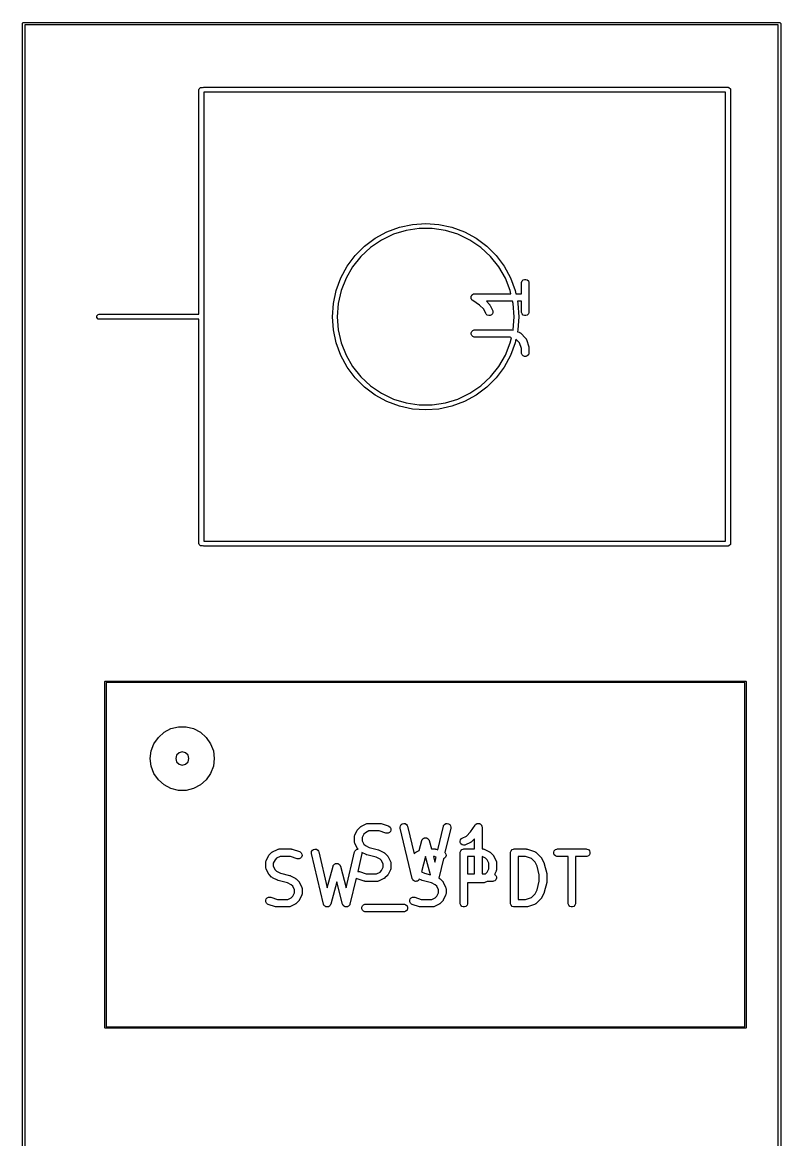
# Model space of a CAD drawing. Extents: x 4 to 4.64, y -6.47 to -2.61.
# Drawn here: x 3.999 to 4.592, y -3.483 to -2.61 of the extents above; entities that cross this region are included whole.
import ezdxf

# ---------------------------------------------------------------- set-up
doc = ezdxf.new("R2010")
doc.units = 0
doc.header["$MEASUREMENT"] = 0
doc.layers.add('BLACK', color=7, linetype='CONTINUOUS')

msp = doc.modelspace()

# ---------------------------------------------------------------- linework, layer by layer
at = {"layer": 'BLACK', "linetype": 'CONTINUOUS'}
for p, q in [((3.99902, -2.61118), (3.99909, -2.6108)), ((3.99902, -6.46945), (3.99902, -2.61118)), ((3.99909, -2.6108), (3.99962, -2.61027)), ((3.99962, -2.61027), (4, -2.6102)), ((4, -2.6102), (4.59055, -2.6102)), ((4.00098, -2.61217), (4.00098, -6.46846)), ((4.58957, -2.61217), (4.00098, -2.61217)), ((4.58957, -6.46846), (4.58957, -2.61217)), ((4.59055, -2.6102), (4.59093, -2.61027)), ((4.59093, -2.61027), (4.59146, -2.6108)), ((4.59146, -2.6108), (4.59154, -2.61118)), ((4.59154, -2.61118), (4.59154, -6.46945)), ((4.13701, -2.66283), (4.13716, -2.66208)), ((4.13701, -2.83803), (4.13701, -2.66283)), ((4.13716, -2.66208), (4.13822, -2.66102)), ((4.13822, -2.66102), (4.13973, -2.66102)), ((4.13973, -2.66102), (4.13996, -2.66125)), ((4.13996, -2.66125), (4.14019, -2.66102)), ((4.14019, -2.66102), (4.14094, -2.66087)), ((4.14094, -2.66087), (4.55039, -2.66087)), ((4.14094, -2.6648), (4.14094, -3.0152)), ((4.54843, -2.6648), (4.14094, -2.6648)), ((4.54843, -3.0152), (4.54843, -2.6648)), ((4.55039, -2.66087), (4.55115, -2.66102)), ((4.55115, -2.66102), (4.55221, -2.66208)), ((4.55221, -2.66208), (4.55236, -2.66283)), ((4.55236, -2.66283), (4.55236, -3.01717)), ((4.2748, -2.77873), (4.28392, -2.77375)), ((4.28392, -2.77375), (4.29365, -2.77012)), ((4.2988, -2.77264), (4.28893, -2.77569)), ((4.29365, -2.77012), (4.30381, -2.76791)), ((4.30901, -2.7711), (4.2988, -2.77264)), ((4.30381, -2.76791), (4.31417, -2.76717)), ((4.31934, -2.7711), (4.30901, -2.7711)), ((4.31417, -2.76717), (4.32454, -2.76791)), ((4.32955, -2.77264), (4.31934, -2.7711)), ((4.32454, -2.76791), (4.33469, -2.77012)), ((4.33941, -2.77569), (4.32955, -2.77264)), ((4.33469, -2.77012), (4.34443, -2.77375)), ((4.34443, -2.77375), (4.35355, -2.77873)), ((4.26648, -2.78496), (4.2748, -2.77873)), ((4.27963, -2.78017), (4.2711, -2.78598)), ((4.28893, -2.77569), (4.27963, -2.78017)), ((4.34872, -2.78017), (4.33941, -2.77569)), ((4.35725, -2.78598), (4.34872, -2.78017)), ((4.35355, -2.77873), (4.36187, -2.78496)), ((4.25913, -2.7923), (4.26648, -2.78496)), ((4.2711, -2.78598), (4.26353, -2.79301)), ((4.36482, -2.79301), (4.35725, -2.78598)), ((4.36187, -2.78496), (4.36922, -2.7923)), ((4.2529, -2.80062), (4.25913, -2.7923)), ((4.26353, -2.79301), (4.25709, -2.80108)), ((4.37126, -2.80108), (4.36482, -2.79301)), ((4.36922, -2.7923), (4.37545, -2.80062)), ((4.24792, -2.80974), (4.2529, -2.80062)), ((4.25709, -2.80108), (4.25192, -2.81002)), ((4.37642, -2.81002), (4.37126, -2.80108)), ((4.37545, -2.80062), (4.38043, -2.80974)), ((4.24429, -2.81948), (4.24792, -2.80974)), ((4.25192, -2.81002), (4.24815, -2.81964)), ((4.38019, -2.81964), (4.37642, -2.81002)), ((4.38043, -2.80974), (4.38406, -2.81948)), ((4.38897, -2.81375), (4.38903, -2.81318)), ((4.38897, -2.82205), (4.38897, -2.81375)), ((4.38903, -2.81318), (4.38947, -2.81211)), ((4.38947, -2.81211), (4.39028, -2.8113)), ((4.39028, -2.8113), (4.39135, -2.81086)), ((4.39135, -2.81086), (4.3925, -2.81086)), ((4.3925, -2.81086), (4.39356, -2.8113)), ((4.39356, -2.8113), (4.39438, -2.81211)), ((4.39438, -2.81211), (4.39482, -2.81318)), ((4.39482, -2.81318), (4.39487, -2.81375)), ((4.39487, -2.81375), (4.39487, -2.83625)), ((4.24208, -2.82963), (4.24429, -2.81948)), ((4.24815, -2.81964), (4.24585, -2.8297)), ((4.3496, -2.825), (4.34966, -2.82472)), ((4.34966, -2.82529), (4.3496, -2.825)), ((4.34966, -2.82443), (4.34977, -2.82416)), ((4.34966, -2.82472), (4.34966, -2.82443)), ((4.34966, -2.82558), (4.34966, -2.82529)), ((4.34977, -2.82585), (4.34966, -2.82558)), ((4.34977, -2.82416), (4.34982, -2.82387)), ((4.34983, -2.82613), (4.34977, -2.82585)), ((4.34982, -2.82387), (4.34998, -2.82363)), ((4.34999, -2.82638), (4.34983, -2.82613)), ((4.34998, -2.82363), (4.3501, -2.82336)), ((4.3501, -2.82336), (4.3503, -2.82316)), ((4.3503, -2.82316), (4.35046, -2.82292)), ((4.35046, -2.82292), (4.3507, -2.82275)), ((4.3507, -2.82275), (4.35091, -2.82255)), ((4.35091, -2.82255), (4.35118, -2.82244)), ((4.35118, -2.82244), (4.35142, -2.82228)), ((4.35142, -2.82228), (4.35171, -2.82222)), ((4.35171, -2.82222), (4.35198, -2.82211)), ((4.35198, -2.82211), (4.35255, -2.82205)), ((4.35255, -2.82205), (4.35255, -2.82205)), ((4.35255, -2.82205), (4.35255, -2.82205)), ((4.35255, -2.82205), (4.35255, -2.82205)), ((4.35255, -2.82205), (4.38075, -2.82205)), ((4.38075, -2.82205), (4.38019, -2.81964)), ((4.38406, -2.81948), (4.38462, -2.82205)), ((4.38462, -2.82205), (4.38897, -2.82205)), ((4.24134, -2.84), (4.24208, -2.82963)), ((4.24585, -2.8297), (4.24508, -2.84)), ((4.3501, -2.82664), (4.34999, -2.82638)), ((4.3503, -2.82685), (4.3501, -2.82664)), ((4.35047, -2.82709), (4.3503, -2.82685)), ((4.35091, -2.82745), (4.35047, -2.82709)), ((4.35091, -2.82746), (4.35091, -2.82745)), ((4.3563, -2.83105), (4.35091, -2.82746)), ((4.35091, -2.82746), (4.35091, -2.82746)), ((4.35091, -2.82746), (4.35091, -2.82746)), ((4.3595, -2.83425), (4.3563, -2.83105)), ((4.36116, -2.83757), (4.3595, -2.83425)), ((4.38209, -2.82795), (4.36156, -2.82795)), ((4.36156, -2.82795), (4.36401, -2.83041)), ((4.36401, -2.83041), (4.3642, -2.83064)), ((4.3642, -2.83064), (4.36426, -2.83069)), ((4.36426, -2.83069), (4.36431, -2.83078)), ((4.36431, -2.83078), (4.36438, -2.83086)), ((4.36438, -2.83086), (4.36441, -2.83093)), ((4.36441, -2.83093), (4.36457, -2.83118)), ((4.36457, -2.83118), (4.36644, -2.83493)), ((4.36644, -2.83493), (4.36665, -2.83547)), ((4.38249, -2.8297), (4.38209, -2.82795)), ((4.38326, -2.84), (4.38249, -2.8297)), ((4.38897, -2.82795), (4.3859, -2.82795)), ((4.3859, -2.82795), (4.38627, -2.82963)), ((4.38627, -2.82963), (4.38701, -2.84)), ((4.38897, -2.83625), (4.38897, -2.82795)), ((4.05724, -2.83925), (4.0583, -2.83818)), ((4.05724, -2.84075), (4.05724, -2.83925)), ((4.0583, -2.84182), (4.05724, -2.84075)), ((4.0583, -2.83818), (4.05906, -2.83803)), ((4.05906, -2.84197), (4.0583, -2.84182)), ((4.05906, -2.83803), (4.13701, -2.83803)), ((4.13701, -2.84197), (4.05906, -2.84197)), ((4.13701, -3.01717), (4.13701, -2.84197)), ((4.24208, -2.85037), (4.24134, -2.84)), ((4.24508, -2.84), (4.24585, -2.8503)), ((4.36147, -2.83806), (4.36116, -2.83757)), ((4.36234, -2.83882), (4.36147, -2.83806)), ((4.36343, -2.83918), (4.36234, -2.83882)), ((4.36458, -2.8391), (4.36343, -2.83918)), ((4.36561, -2.83858), (4.36458, -2.8391)), ((4.36637, -2.83771), (4.36561, -2.83858)), ((4.36673, -2.83662), (4.36637, -2.83771)), ((4.36665, -2.83547), (4.36673, -2.83662)), ((4.38249, -2.8503), (4.38326, -2.84)), ((4.38701, -2.84), (4.38627, -2.85037)), ((4.38903, -2.83683), (4.38897, -2.83625)), ((4.38947, -2.83789), (4.38903, -2.83683)), ((4.39028, -2.83871), (4.38947, -2.83789)), ((4.39135, -2.83915), (4.39028, -2.83871)), ((4.3925, -2.83915), (4.39135, -2.83915)), ((4.39356, -2.83871), (4.3925, -2.83915)), ((4.39438, -2.83789), (4.39356, -2.83871)), ((4.39482, -2.83683), (4.39438, -2.83789)), ((4.39487, -2.83625), (4.39482, -2.83683)), ((4.24429, -2.86052), (4.24208, -2.85037)), ((4.24585, -2.8503), (4.24815, -2.86036)), ((4.34966, -2.85255), (4.3501, -2.85148)), ((4.3501, -2.85148), (4.35091, -2.85067)), ((4.35091, -2.85067), (4.35198, -2.85023)), ((4.35198, -2.85023), (4.35255, -2.85017)), ((4.35255, -2.85017), (4.38067, -2.85017)), ((4.38067, -2.85017), (4.38096, -2.8502)), ((4.38096, -2.8502), (4.38104, -2.85019)), ((4.38104, -2.85019), (4.38114, -2.85022)), ((4.38114, -2.85022), (4.38125, -2.85023)), ((4.38125, -2.85023), (4.38132, -2.85026)), ((4.38132, -2.85026), (4.38161, -2.85032)), ((4.38161, -2.85032), (4.38242, -2.85059)), ((4.38242, -2.85059), (4.38249, -2.8503)), ((4.38627, -2.85037), (4.38596, -2.85177)), ((4.38596, -2.85177), (4.38723, -2.8522)), ((4.38723, -2.8522), (4.38776, -2.85243)), ((4.38776, -2.85243), (4.38784, -2.8525)), ((4.24792, -2.87026), (4.24429, -2.86052)), ((4.24815, -2.86036), (4.25192, -2.86998)), ((4.34966, -2.8537), (4.34966, -2.85255)), ((4.3501, -2.85476), (4.34966, -2.8537)), ((4.35091, -2.85558), (4.3501, -2.85476)), ((4.35198, -2.85602), (4.35091, -2.85558)), ((4.35255, -2.85608), (4.35198, -2.85602)), ((4.38019, -2.85608), (4.35255, -2.85608)), ((4.37642, -2.86998), (4.38019, -2.86036)), ((4.3811, -2.85638), (4.38019, -2.85608)), ((4.38019, -2.86036), (4.3811, -2.85638)), ((4.38406, -2.86052), (4.38043, -2.87026)), ((4.3847, -2.85758), (4.38406, -2.86052)), ((4.38747, -2.86034), (4.3847, -2.85758)), ((4.3847, -2.85758), (4.3847, -2.85758)), ((4.38897, -2.86485), (4.38747, -2.86034)), ((4.38784, -2.8525), (4.38794, -2.85254)), ((4.38794, -2.85254), (4.38839, -2.85291)), ((4.38839, -2.85291), (4.39214, -2.85666)), ((4.39214, -2.85666), (4.3925, -2.85711)), ((4.3925, -2.85711), (4.39254, -2.85721)), ((4.39254, -2.85721), (4.39261, -2.85729)), ((4.39261, -2.85729), (4.39285, -2.85781)), ((4.39285, -2.85781), (4.39472, -2.86344)), ((4.38897, -2.86812), (4.38897, -2.86485)), ((4.38903, -2.8687), (4.38897, -2.86812)), ((4.38947, -2.86976), (4.38903, -2.8687)), ((4.39028, -2.87058), (4.38947, -2.86976)), ((4.39438, -2.86976), (4.39356, -2.87058)), ((4.39482, -2.8687), (4.39438, -2.86976)), ((4.39472, -2.86344), (4.39479, -2.86372)), ((4.39479, -2.86372), (4.39482, -2.8638)), ((4.39482, -2.8638), (4.39483, -2.8639)), ((4.39487, -2.86812), (4.39482, -2.8687)), ((4.39483, -2.8639), (4.39485, -2.864)), ((4.39485, -2.864), (4.39485, -2.86408)), ((4.39485, -2.86408), (4.39487, -2.86437)), ((4.39487, -2.86437), (4.39487, -2.86812)), ((4.2529, -2.87938), (4.24792, -2.87026)), ((4.25192, -2.86998), (4.25709, -2.87892)), ((4.37126, -2.87892), (4.37642, -2.86998)), ((4.38043, -2.87026), (4.37545, -2.87938)), ((4.39135, -2.87102), (4.39028, -2.87058)), ((4.3925, -2.87102), (4.39135, -2.87102)), ((4.39356, -2.87058), (4.3925, -2.87102)), ((4.25913, -2.8877), (4.2529, -2.87938)), ((4.25709, -2.87892), (4.26353, -2.88699)), ((4.26353, -2.88699), (4.2711, -2.89402)), ((4.35725, -2.89402), (4.36482, -2.88699)), ((4.36482, -2.88699), (4.37126, -2.87892)), ((4.37545, -2.87938), (4.36922, -2.8877)), ((4.26648, -2.89504), (4.25913, -2.8877)), ((4.2748, -2.90127), (4.26648, -2.89504)), ((4.2711, -2.89402), (4.27963, -2.89983)), ((4.34872, -2.89983), (4.35725, -2.89402)), ((4.36187, -2.89504), (4.35355, -2.90127)), ((4.36922, -2.8877), (4.36187, -2.89504)), ((4.28392, -2.90625), (4.2748, -2.90127)), ((4.27963, -2.89983), (4.28893, -2.90431)), ((4.28893, -2.90431), (4.2988, -2.90736)), ((4.32955, -2.90736), (4.33941, -2.90431)), ((4.33941, -2.90431), (4.34872, -2.89983)), ((4.35355, -2.90127), (4.34443, -2.90625)), ((4.29365, -2.90988), (4.28392, -2.90625)), ((4.30381, -2.91209), (4.29365, -2.90988)), ((4.2988, -2.90736), (4.30901, -2.9089)), ((4.31417, -2.91283), (4.30381, -2.91209)), ((4.30901, -2.9089), (4.31934, -2.9089)), ((4.32454, -2.91209), (4.31417, -2.91283)), ((4.31934, -2.9089), (4.32955, -2.90736)), ((4.33469, -2.90988), (4.32454, -2.91209)), ((4.34443, -2.90625), (4.33469, -2.90988)), ((4.13716, -3.01792), (4.13701, -3.01717)), ((4.13822, -3.01898), (4.13716, -3.01792)), ((4.14094, -3.0152), (4.54843, -3.0152)), ((4.55221, -3.01792), (4.55115, -3.01898)), ((4.55236, -3.01717), (4.55221, -3.01792)), ((4.13973, -3.01898), (4.13822, -3.01898)), ((4.13996, -3.01875), (4.13973, -3.01898)), ((4.14019, -3.01898), (4.13996, -3.01875)), ((4.14094, -3.01913), (4.14019, -3.01898)), ((4.55039, -3.01913), (4.14094, -3.01913)), ((4.55115, -3.01898), (4.55039, -3.01913)), ((4.06352, -3.125), (4.06355, -3.12481)), ((4.06352, -3.395), (4.06352, -3.125)), ((4.06355, -3.12481), (4.06382, -3.12454)), ((4.06382, -3.12454), (4.06402, -3.1245)), ((4.06402, -3.1245), (4.56402, -3.1245)), ((4.06452, -3.1255), (4.06452, -3.3945)), ((4.56352, -3.1255), (4.06452, -3.1255)), ((4.56352, -3.3945), (4.56352, -3.1255)), ((4.56402, -3.1245), (4.56421, -3.12454)), ((4.56421, -3.12454), (4.56448, -3.12481)), ((4.56448, -3.12481), (4.56452, -3.125)), ((4.56452, -3.125), (4.56452, -3.395)), ((4.1053, -3.16842), (4.10981, -3.16443)), ((4.10981, -3.16443), (4.11515, -3.16162)), ((4.11515, -3.16162), (4.121, -3.16018)), ((4.121, -3.16018), (4.12703, -3.16018)), ((4.12703, -3.16018), (4.13288, -3.16162)), ((4.13288, -3.16162), (4.13822, -3.16443)), ((4.13822, -3.16443), (4.14273, -3.16842)), ((4.09974, -3.17902), (4.10188, -3.17338)), ((4.10188, -3.17338), (4.1053, -3.16842)), ((4.14273, -3.16842), (4.14615, -3.17338)), ((4.14615, -3.17338), (4.14829, -3.17902)), ((4.09902, -3.185), (4.09974, -3.17902)), ((4.11953, -3.18241), (4.11884, -3.185)), ((4.12143, -3.18052), (4.11953, -3.18241)), ((4.12402, -3.17982), (4.12143, -3.18052)), ((4.1266, -3.18052), (4.12402, -3.17982)), ((4.1285, -3.18241), (4.1266, -3.18052)), ((4.12919, -3.185), (4.1285, -3.18241)), ((4.14829, -3.17902), (4.14902, -3.185)), ((4.09974, -3.19098), (4.09902, -3.185)), ((4.10188, -3.19662), (4.09974, -3.19098)), ((4.11884, -3.185), (4.11953, -3.18759)), ((4.11953, -3.18759), (4.12143, -3.18948)), ((4.12143, -3.18948), (4.12402, -3.19018)), ((4.12402, -3.19018), (4.1266, -3.18948)), ((4.1266, -3.18948), (4.1285, -3.18759)), ((4.1285, -3.18759), (4.12919, -3.185)), ((4.14829, -3.19098), (4.14615, -3.19662)), ((4.14902, -3.185), (4.14829, -3.19098)), ((4.1053, -3.20158), (4.10188, -3.19662)), ((4.14615, -3.19662), (4.14273, -3.20158)), ((4.10981, -3.20557), (4.1053, -3.20158)), ((4.11515, -3.20838), (4.10981, -3.20557)), ((4.121, -3.20982), (4.11515, -3.20838)), ((4.12703, -3.20982), (4.121, -3.20982)), ((4.13288, -3.20838), (4.12703, -3.20982)), ((4.13822, -3.20557), (4.13288, -3.20838)), ((4.14273, -3.20158), (4.13822, -3.20557)), ((4.26395, -3.23777), (4.2677, -3.2359)), ((4.2677, -3.2359), (4.26824, -3.23569)), ((4.26824, -3.23569), (4.26835, -3.23568)), ((4.26835, -3.23568), (4.26845, -3.23564)), ((4.26845, -3.23564), (4.26902, -3.23558)), ((4.26902, -3.23558), (4.2784, -3.23558)), ((4.2784, -3.23558), (4.27869, -3.23561)), ((4.27869, -3.23561), (4.27876, -3.23561)), ((4.27876, -3.23561), (4.27887, -3.23563)), ((4.27887, -3.23563), (4.27897, -3.23564)), ((4.27897, -3.23564), (4.27904, -3.23567)), ((4.27904, -3.23567), (4.27933, -3.23573)), ((4.27933, -3.23573), (4.28495, -3.23761)), ((4.29498, -3.23653), (4.29591, -3.23585)), ((4.29591, -3.23585), (4.29703, -3.23559)), ((4.29703, -3.23559), (4.29817, -3.23577)), ((4.29817, -3.23577), (4.29915, -3.23637)), ((4.32888, -3.23637), (4.32986, -3.23577)), ((4.32986, -3.23577), (4.331, -3.23559)), ((4.331, -3.23559), (4.33212, -3.23585)), ((4.33212, -3.23585), (4.33305, -3.23653)), ((4.35341, -3.23629), (4.35362, -3.23608)), ((4.35362, -3.23608), (4.35389, -3.23597)), ((4.35389, -3.23597), (4.35413, -3.23581)), ((4.35413, -3.23581), (4.35441, -3.23575)), ((4.35441, -3.23575), (4.35468, -3.23564)), ((4.35468, -3.23564), (4.35497, -3.23564)), ((4.35497, -3.23564), (4.35526, -3.23558)), ((4.35526, -3.23558), (4.35554, -3.23564)), ((4.35554, -3.23564), (4.35584, -3.23564)), ((4.35584, -3.23564), (4.3561, -3.23575)), ((4.3561, -3.23575), (4.35639, -3.23581)), ((4.35639, -3.23581), (4.35663, -3.23597)), ((4.35663, -3.23597), (4.3569, -3.23608)), ((4.3569, -3.23608), (4.35711, -3.23629)), ((4.25867, -3.24526), (4.25888, -3.24471)), ((4.25888, -3.24471), (4.26076, -3.24097)), ((4.26076, -3.24097), (4.26091, -3.24072)), ((4.26091, -3.24072), (4.26094, -3.24065)), ((4.26094, -3.24065), (4.26101, -3.24056)), ((4.26101, -3.24056), (4.26106, -3.24048)), ((4.26106, -3.24048), (4.26112, -3.24042)), ((4.26112, -3.24042), (4.26131, -3.2402)), ((4.26131, -3.2402), (4.26318, -3.23832)), ((4.26318, -3.23832), (4.26341, -3.23814)), ((4.26341, -3.23814), (4.26346, -3.23808)), ((4.26346, -3.23808), (4.26355, -3.23802)), ((4.26355, -3.23802), (4.26363, -3.23796)), ((4.26363, -3.23796), (4.2637, -3.23793)), ((4.2637, -3.23793), (4.26395, -3.23777)), ((4.26582, -3.24403), (4.26448, -3.24673)), ((4.26702, -3.24284), (4.26582, -3.24403)), ((4.26972, -3.24149), (4.26702, -3.24284)), ((4.27792, -3.24149), (4.26972, -3.24149)), ((4.28309, -3.24321), (4.27792, -3.24149)), ((4.28365, -3.24334), (4.28309, -3.24321)), ((4.2848, -3.24326), (4.28365, -3.24334)), ((4.28583, -3.24274), (4.2848, -3.24326)), ((4.28495, -3.23761), (4.28548, -3.23785)), ((4.28548, -3.23785), (4.28635, -3.2386)), ((4.28658, -3.24187), (4.28583, -3.24274)), ((4.28635, -3.2386), (4.28687, -3.23963)), ((4.28695, -3.24078), (4.28658, -3.24187)), ((4.28687, -3.23963), (4.28695, -3.24078)), ((4.29419, -3.23865), (4.29437, -3.23751)), ((4.29427, -3.23922), (4.29419, -3.23865)), ((4.30364, -3.27859), (4.29427, -3.23922)), ((4.29437, -3.23751), (4.29498, -3.23653)), ((4.29915, -3.23637), (4.29983, -3.23731)), ((4.29983, -3.23731), (4.30002, -3.23785)), ((4.30002, -3.23785), (4.30516, -3.25947)), ((4.32366, -3.25614), (4.32802, -3.23785)), ((4.32802, -3.23785), (4.3282, -3.23731)), ((4.3282, -3.23731), (4.32888, -3.23637)), ((4.33376, -3.23922), (4.3292, -3.25837)), ((4.33305, -3.23653), (4.33366, -3.23751)), ((4.33366, -3.23751), (4.33384, -3.23865)), ((4.33384, -3.23865), (4.33376, -3.23922)), ((4.34601, -3.24548), (4.34922, -3.24228)), ((4.34922, -3.24228), (4.3528, -3.2369)), ((4.3528, -3.2369), (4.35281, -3.2369)), ((4.35281, -3.23689), (4.35317, -3.23645)), ((4.35281, -3.2369), (4.35281, -3.23689)), ((4.35281, -3.2369), (4.35281, -3.2369)), ((4.35317, -3.23645), (4.35341, -3.23629)), ((4.35711, -3.23629), (4.35735, -3.23645)), ((4.35735, -3.23645), (4.35751, -3.23669)), ((4.35751, -3.23669), (4.35772, -3.2369)), ((4.35772, -3.2369), (4.35783, -3.23716)), ((4.35783, -3.23716), (4.35799, -3.2374)), ((4.35799, -3.2374), (4.35804, -3.23769)), ((4.35804, -3.23769), (4.35816, -3.23796)), ((4.35816, -3.23796), (4.35821, -3.23853)), ((4.35821, -3.23853), (4.35821, -3.23853)), ((4.35821, -3.23853), (4.35821, -3.23853)), ((4.35821, -3.23853), (4.35821, -3.23854)), ((4.35821, -3.23854), (4.35821, -3.25558)), ((4.25857, -3.24604), (4.25863, -3.24546)), ((4.25857, -3.24978), (4.25857, -3.24604)), ((4.25863, -3.25036), (4.25857, -3.24978)), ((4.25863, -3.24546), (4.25867, -3.24536)), ((4.25867, -3.25046), (4.25863, -3.25036)), ((4.25867, -3.24536), (4.25867, -3.24526)), ((4.25867, -3.25056), (4.25867, -3.25046)), ((4.25888, -3.25111), (4.25867, -3.25056)), ((4.26076, -3.25485), (4.25888, -3.25111)), ((4.26448, -3.24673), (4.26448, -3.24909)), ((4.26448, -3.24909), (4.26582, -3.25179)), ((4.26582, -3.25179), (4.26702, -3.25298)), ((4.26702, -3.25298), (4.27005, -3.2545)), ((4.3091, -3.25675), (4.31116, -3.24902)), ((4.31116, -3.24902), (4.31121, -3.24889)), ((4.31121, -3.24889), (4.31122, -3.24883)), ((4.31122, -3.24883), (4.31126, -3.24876)), ((4.31126, -3.24876), (4.31137, -3.24848)), ((4.31137, -3.24848), (4.3116, -3.24817)), ((4.3116, -3.24817), (4.3118, -3.24784)), ((4.3118, -3.24784), (4.31195, -3.24772)), ((4.31195, -3.24772), (4.31207, -3.24757)), ((4.31207, -3.24757), (4.3124, -3.24737)), ((4.3124, -3.24737), (4.31271, -3.24713)), ((4.31271, -3.24713), (4.3129, -3.24709)), ((4.3129, -3.24709), (4.31306, -3.24699)), ((4.31306, -3.24699), (4.31345, -3.24694)), ((4.31345, -3.24694), (4.31383, -3.24684)), ((4.31383, -3.24684), (4.31402, -3.24686)), ((4.31402, -3.24686), (4.31421, -3.24684)), ((4.31421, -3.24684), (4.31458, -3.24694)), ((4.31458, -3.24694), (4.31497, -3.24699)), ((4.31497, -3.24699), (4.31513, -3.24709)), ((4.31513, -3.24709), (4.31532, -3.24713)), ((4.31532, -3.24713), (4.31563, -3.24737)), ((4.31563, -3.24737), (4.31597, -3.24757)), ((4.31597, -3.24757), (4.31608, -3.24772)), ((4.31608, -3.24772), (4.31623, -3.24784)), ((4.31623, -3.24784), (4.31643, -3.24817)), ((4.31643, -3.24817), (4.31667, -3.24848)), ((4.31667, -3.24848), (4.31677, -3.24876)), ((4.31677, -3.24876), (4.31681, -3.24883)), ((4.31681, -3.24883), (4.31682, -3.24889)), ((4.31682, -3.24889), (4.31687, -3.24902)), ((4.31687, -3.24902), (4.31862, -3.25558)), ((4.34108, -3.24942), (4.34145, -3.24832)), ((4.34116, -3.25056), (4.34108, -3.24942)), ((4.34168, -3.2516), (4.34116, -3.25056)), ((4.34145, -3.24832), (4.3422, -3.24745)), ((4.34255, -3.25235), (4.34168, -3.2516)), ((4.3422, -3.24745), (4.34269, -3.24714)), ((4.34364, -3.25271), (4.34255, -3.25235)), ((4.34269, -3.24714), (4.34601, -3.24548)), ((4.34479, -3.25263), (4.34364, -3.25271)), ((4.34533, -3.25243), (4.34479, -3.25263)), ((4.34908, -3.25055), (4.34533, -3.25243)), ((4.34933, -3.25039), (4.34908, -3.25055)), ((4.3494, -3.25037), (4.34933, -3.25039)), ((4.34948, -3.2503), (4.3494, -3.25037)), ((4.34957, -3.25024), (4.34948, -3.2503)), ((4.34962, -3.25018), (4.34957, -3.25024)), ((4.34985, -3.25), (4.34962, -3.25018)), ((4.35231, -3.24754), (4.34985, -3.25)), ((4.35231, -3.25558), (4.35231, -3.24754)), ((4.18951, -3.26471), (4.19139, -3.26097)), ((4.19139, -3.26097), (4.19155, -3.26072)), ((4.19155, -3.26072), (4.19158, -3.26065)), ((4.19158, -3.26065), (4.19164, -3.26056)), ((4.19164, -3.26056), (4.1917, -3.26048)), ((4.1917, -3.26048), (4.19176, -3.26042)), ((4.19176, -3.26042), (4.19194, -3.2602)), ((4.19194, -3.2602), (4.19382, -3.25832)), ((4.19382, -3.25832), (4.19404, -3.25814)), ((4.19404, -3.25814), (4.1941, -3.25808)), ((4.1941, -3.25808), (4.19418, -3.25802)), ((4.19418, -3.25802), (4.19427, -3.25796)), ((4.19427, -3.25796), (4.19434, -3.25793)), ((4.19434, -3.25793), (4.19459, -3.25777)), ((4.19459, -3.25777), (4.19833, -3.2559)), ((4.20035, -3.26149), (4.19765, -3.26284)), ((4.19833, -3.2559), (4.19888, -3.25569)), ((4.19888, -3.25569), (4.19898, -3.25568)), ((4.19898, -3.25568), (4.19908, -3.25564)), ((4.19908, -3.25564), (4.19966, -3.25558)), ((4.19966, -3.25558), (4.20903, -3.25558)), ((4.20855, -3.26149), (4.20035, -3.26149)), ((4.21372, -3.26321), (4.20855, -3.26149)), ((4.20903, -3.25558), (4.20932, -3.25561)), ((4.20932, -3.25561), (4.2094, -3.25561)), ((4.2094, -3.25561), (4.2095, -3.25563)), ((4.2095, -3.25563), (4.2096, -3.25564)), ((4.2096, -3.25564), (4.20968, -3.25567)), ((4.20968, -3.25567), (4.20996, -3.25573)), ((4.20996, -3.25573), (4.21559, -3.25761)), ((4.21559, -3.25761), (4.21612, -3.25785)), ((4.21612, -3.25785), (4.21699, -3.2586)), ((4.21722, -3.26187), (4.21646, -3.26274)), ((4.21699, -3.2586), (4.2175, -3.25963)), ((4.21758, -3.26078), (4.21722, -3.26187)), ((4.2175, -3.25963), (4.21758, -3.26078)), ((4.22483, -3.25865), (4.22501, -3.25751)), ((4.2249, -3.25922), (4.22483, -3.25865)), ((4.23428, -3.29859), (4.2249, -3.25922)), ((4.22501, -3.25751), (4.22561, -3.25653)), ((4.22561, -3.25653), (4.22655, -3.25585)), ((4.22655, -3.25585), (4.22767, -3.25559)), ((4.22767, -3.25559), (4.2288, -3.25577)), ((4.2288, -3.25577), (4.22978, -3.25637)), ((4.22978, -3.25637), (4.23046, -3.25731)), ((4.23046, -3.25731), (4.23065, -3.25785)), ((4.23065, -3.25785), (4.23731, -3.28584)), ((4.25199, -3.28584), (4.25865, -3.25785)), ((4.25865, -3.25785), (4.25884, -3.25731)), ((4.25884, -3.25731), (4.25951, -3.25637)), ((4.25951, -3.25637), (4.2605, -3.25577)), ((4.2605, -3.25577), (4.26132, -3.25564)), ((4.26091, -3.2551), (4.26076, -3.25485)), ((4.26094, -3.25517), (4.26091, -3.2551)), ((4.26101, -3.25526), (4.26094, -3.25517)), ((4.26106, -3.25534), (4.26101, -3.25526)), ((4.26112, -3.2554), (4.26106, -3.25534)), ((4.26439, -3.25922), (4.26108, -3.27316)), ((4.26131, -3.25562), (4.26112, -3.2554)), ((4.26132, -3.25564), (4.26131, -3.25562)), ((4.26447, -3.25865), (4.26439, -3.25922)), ((4.2677, -3.25992), (4.26441, -3.25828)), ((4.26441, -3.25828), (4.26447, -3.25865)), ((4.26774, -3.25994), (4.2677, -3.25992)), ((4.26776, -3.25995), (4.26774, -3.25994)), ((4.268, -3.26004), (4.26776, -3.25995)), ((4.26824, -3.26013), (4.268, -3.26004)), ((4.26826, -3.26013), (4.26824, -3.26013)), ((4.26831, -3.26015), (4.26826, -3.26013)), ((4.27549, -3.26194), (4.26831, -3.26015)), ((4.27005, -3.2545), (4.27724, -3.25629)), ((4.27852, -3.26346), (4.27549, -3.26194)), ((4.27724, -3.25629), (4.27728, -3.25631)), ((4.27728, -3.25631), (4.2773, -3.25631)), ((4.2773, -3.25631), (4.27754, -3.2564)), ((4.27754, -3.2564), (4.27778, -3.25649)), ((4.27778, -3.25649), (4.2778, -3.2565)), ((4.2778, -3.2565), (4.27784, -3.25652)), ((4.27784, -3.25652), (4.28159, -3.25839)), ((4.28159, -3.25839), (4.28184, -3.25855)), ((4.28184, -3.25855), (4.28191, -3.25858)), ((4.28191, -3.25858), (4.28199, -3.25864)), ((4.28199, -3.25864), (4.28208, -3.2587)), ((4.28208, -3.2587), (4.28213, -3.25876)), ((4.28213, -3.25876), (4.28236, -3.25895)), ((4.28236, -3.25895), (4.28423, -3.26082)), ((4.28423, -3.26082), (4.28442, -3.26105)), ((4.28442, -3.26105), (4.28448, -3.2611)), ((4.28448, -3.2611), (4.28453, -3.26119)), ((4.28453, -3.26119), (4.2846, -3.26127)), ((4.2846, -3.26127), (4.28463, -3.26134)), ((4.28463, -3.26134), (4.28479, -3.26159)), ((4.28479, -3.26159), (4.28666, -3.26534)), ((4.30516, -3.25947), (4.3063, -3.25832)), ((4.3063, -3.25832), (4.30653, -3.25814)), ((4.30653, -3.25814), (4.30658, -3.25808)), ((4.30658, -3.25808), (4.30667, -3.25802)), ((4.30667, -3.25802), (4.30675, -3.25796)), ((4.30675, -3.25796), (4.30682, -3.25793)), ((4.30682, -3.25793), (4.30707, -3.25777)), ((4.30707, -3.25777), (4.3091, -3.25675)), ((4.31395, -3.26149), (4.3108, -3.27331)), ((4.31408, -3.26149), (4.31395, -3.26149)), ((4.31786, -3.27567), (4.31408, -3.26149)), ((4.31862, -3.25558), (4.32151, -3.25558)), ((4.32104, -3.26149), (4.32019, -3.26149)), ((4.32019, -3.26149), (4.32135, -3.26584)), ((4.32229, -3.26191), (4.32104, -3.26149)), ((4.32135, -3.26584), (4.32229, -3.26191)), ((4.32151, -3.25558), (4.32181, -3.25561)), ((4.32181, -3.25561), (4.32188, -3.25561)), ((4.32188, -3.25561), (4.32199, -3.25563)), ((4.32199, -3.25563), (4.32209, -3.25564)), ((4.32209, -3.25564), (4.32216, -3.25567)), ((4.32216, -3.25567), (4.32245, -3.25573)), ((4.32245, -3.25573), (4.32366, -3.25614)), ((4.3297, -3.26187), (4.32895, -3.26274)), ((4.3292, -3.25837), (4.32947, -3.2586)), ((4.32947, -3.2586), (4.32999, -3.25963)), ((4.33007, -3.26078), (4.3297, -3.26187)), ((4.32999, -3.25963), (4.33007, -3.26078)), ((4.34106, -3.25854), (4.34112, -3.25796)), ((4.34106, -3.29791), (4.34106, -3.25854)), ((4.34112, -3.25796), (4.34156, -3.2569)), ((4.34156, -3.2569), (4.34237, -3.25608)), ((4.34237, -3.25608), (4.34344, -3.25564)), ((4.34344, -3.25564), (4.34401, -3.25558)), ((4.34401, -3.25558), (4.35231, -3.25558)), ((4.35231, -3.26149), (4.34696, -3.26149)), ((4.34696, -3.26149), (4.34696, -3.27495)), ((4.35231, -3.27495), (4.35231, -3.26149)), ((4.35821, -3.25558), (4.35901, -3.25558)), ((4.35831, -3.26149), (4.35821, -3.26149)), ((4.35821, -3.26149), (4.35821, -3.27495)), ((4.36101, -3.26284), (4.35831, -3.26149)), ((4.35901, -3.25558), (4.35959, -3.25564)), ((4.35959, -3.25564), (4.35968, -3.25568)), ((4.35968, -3.25568), (4.35979, -3.25569)), ((4.35979, -3.25569), (4.36033, -3.2559)), ((4.36033, -3.2559), (4.36408, -3.25777)), ((4.36408, -3.25777), (4.36433, -3.25793)), ((4.36433, -3.25793), (4.3644, -3.25796)), ((4.3644, -3.25796), (4.36448, -3.25802)), ((4.36448, -3.25802), (4.36457, -3.25808)), ((4.36457, -3.25808), (4.36462, -3.25814)), ((4.36462, -3.25814), (4.36485, -3.25832)), ((4.36485, -3.25832), (4.36672, -3.2602)), ((4.36672, -3.2602), (4.36691, -3.26042)), ((4.36691, -3.26042), (4.36697, -3.26048)), ((4.36697, -3.26048), (4.36702, -3.26056)), ((4.36702, -3.26056), (4.36709, -3.26065)), ((4.36709, -3.26065), (4.36712, -3.26072)), ((4.36712, -3.26072), (4.36728, -3.26097)), ((4.36728, -3.26097), (4.36915, -3.26471)), ((4.38043, -3.25854), (4.38049, -3.25796)), ((4.38043, -3.29791), (4.38043, -3.25854)), ((4.38049, -3.25796), (4.38093, -3.2569)), ((4.38093, -3.2569), (4.38174, -3.25608)), ((4.38174, -3.25608), (4.38281, -3.25564)), ((4.38281, -3.25564), (4.38338, -3.25558)), ((4.38338, -3.25558), (4.39276, -3.25558)), ((4.39228, -3.26149), (4.38633, -3.26149)), ((4.38633, -3.26149), (4.38633, -3.29495)), ((4.39679, -3.26299), (4.39228, -3.26149)), ((4.39276, -3.25558), (4.39305, -3.25561)), ((4.39305, -3.25561), (4.39313, -3.25561)), ((4.39313, -3.25561), (4.39323, -3.25563)), ((4.39323, -3.25563), (4.39333, -3.25564)), ((4.39333, -3.25564), (4.3934, -3.25567)), ((4.3934, -3.25567), (4.39369, -3.25573)), ((4.39369, -3.25573), (4.39931, -3.25761)), ((4.39931, -3.25761), (4.39984, -3.25785)), ((4.39984, -3.25785), (4.39992, -3.25792)), ((4.39992, -3.25792), (4.40002, -3.25796)), ((4.40002, -3.25796), (4.40047, -3.25832)), ((4.40047, -3.25832), (4.40422, -3.26207)), ((4.40422, -3.26207), (4.4044, -3.2623)), ((4.4044, -3.2623), (4.40446, -3.26235)), ((4.40446, -3.26235), (4.40452, -3.26244)), ((4.40452, -3.26244), (4.40458, -3.26252)), ((4.41423, -3.25796), (4.41467, -3.2569)), ((4.41423, -3.25911), (4.41423, -3.25796)), ((4.41467, -3.26018), (4.41423, -3.25911)), ((4.41467, -3.2569), (4.41549, -3.25608)), ((4.41549, -3.26099), (4.41467, -3.26018)), ((4.41549, -3.25608), (4.41655, -3.25564)), ((4.41655, -3.26143), (4.41549, -3.26099)), ((4.41655, -3.25564), (4.41713, -3.25558)), ((4.41713, -3.26149), (4.41655, -3.26143)), ((4.41713, -3.25558), (4.43963, -3.25558)), ((4.42542, -3.26149), (4.41713, -3.26149)), ((4.42542, -3.29791), (4.42542, -3.26149)), ((4.43963, -3.26149), (4.43133, -3.26149)), ((4.43133, -3.26149), (4.43133, -3.29791)), ((4.43963, -3.25558), (4.4402, -3.25564)), ((4.4402, -3.26143), (4.43963, -3.26149)), ((4.4402, -3.25564), (4.44127, -3.25608)), ((4.44127, -3.26099), (4.4402, -3.26143)), ((4.44127, -3.25608), (4.44208, -3.2569)), ((4.44208, -3.26018), (4.44127, -3.26099)), ((4.44208, -3.2569), (4.44252, -3.25796)), ((4.44252, -3.25911), (4.44208, -3.26018)), ((4.44252, -3.25796), (4.44252, -3.25911)), ((4.1892, -3.26604), (4.18926, -3.26546)), ((4.1892, -3.26978), (4.1892, -3.26604)), ((4.18926, -3.27036), (4.1892, -3.26978)), ((4.18926, -3.26546), (4.1893, -3.26536)), ((4.1893, -3.27046), (4.18926, -3.27036)), ((4.1893, -3.26536), (4.18931, -3.26526)), ((4.18931, -3.27056), (4.1893, -3.27046)), ((4.18931, -3.26526), (4.18951, -3.26471)), ((4.18951, -3.27111), (4.18931, -3.27056)), ((4.19139, -3.27485), (4.18951, -3.27111)), ((4.19646, -3.26403), (4.19511, -3.26673)), ((4.19511, -3.26673), (4.19511, -3.26909)), ((4.19511, -3.26909), (4.19646, -3.27179)), ((4.19765, -3.26284), (4.19646, -3.26403)), ((4.21428, -3.26334), (4.21372, -3.26321)), ((4.21543, -3.26326), (4.21428, -3.26334)), ((4.21646, -3.26274), (4.21543, -3.26326)), ((4.23731, -3.28584), (4.2418, -3.26902)), ((4.2418, -3.26902), (4.24185, -3.26889)), ((4.24185, -3.26883), (4.24189, -3.26876)), ((4.24185, -3.26889), (4.24185, -3.26883)), ((4.24189, -3.26876), (4.242, -3.26848)), ((4.242, -3.26848), (4.24224, -3.26817)), ((4.24224, -3.26817), (4.24243, -3.26784)), ((4.24243, -3.26784), (4.24258, -3.26772)), ((4.24258, -3.26772), (4.2427, -3.26757)), ((4.2427, -3.26757), (4.24304, -3.26737)), ((4.24304, -3.26737), (4.24335, -3.26713)), ((4.24335, -3.26713), (4.24353, -3.26709)), ((4.24353, -3.26709), (4.2437, -3.26699)), ((4.2437, -3.26699), (4.24408, -3.26694)), ((4.24408, -3.26694), (4.24446, -3.26684)), ((4.24446, -3.26684), (4.24465, -3.26686)), ((4.24465, -3.26686), (4.24484, -3.26684)), ((4.24484, -3.26684), (4.24522, -3.26694)), ((4.24522, -3.26694), (4.2456, -3.26699)), ((4.2456, -3.26699), (4.24577, -3.26709)), ((4.24577, -3.26709), (4.24595, -3.26713)), ((4.24595, -3.26713), (4.24626, -3.26737)), ((4.24626, -3.26737), (4.2466, -3.26757)), ((4.2466, -3.26757), (4.24672, -3.26772)), ((4.24672, -3.26772), (4.24687, -3.26784)), ((4.24687, -3.26784), (4.24706, -3.26817)), ((4.24706, -3.26817), (4.2473, -3.26848)), ((4.2473, -3.26848), (4.24741, -3.26876)), ((4.24741, -3.26876), (4.24744, -3.26883)), ((4.24744, -3.26883), (4.24745, -3.26889)), ((4.24745, -3.26889), (4.2475, -3.26902)), ((4.2475, -3.26902), (4.25199, -3.28584)), ((4.27972, -3.26466), (4.27852, -3.26346)), ((4.28107, -3.26735), (4.27972, -3.26466)), ((4.27972, -3.27241), (4.28107, -3.26971)), ((4.28107, -3.26971), (4.28107, -3.26735)), ((4.28666, -3.26534), (4.28687, -3.26588)), ((4.28687, -3.26588), (4.28687, -3.26598)), ((4.28687, -3.26598), (4.28692, -3.26608)), ((4.28692, -3.27098), (4.28687, -3.27108)), ((4.28687, -3.27108), (4.28687, -3.27119)), ((4.28692, -3.26608), (4.28697, -3.26666)), ((4.28697, -3.27041), (4.28692, -3.27098)), ((4.28697, -3.26666), (4.28697, -3.27041)), ((4.32805, -3.26319), (4.32446, -3.27827)), ((4.32895, -3.26274), (4.32805, -3.26319)), ((4.36221, -3.26403), (4.36101, -3.26284)), ((4.36356, -3.26673), (4.36221, -3.26403)), ((4.36221, -3.27366), (4.36356, -3.27096)), ((4.36356, -3.27096), (4.36356, -3.26673)), ((4.36915, -3.26471), (4.36936, -3.26526)), ((4.36936, -3.26526), (4.36936, -3.26536)), ((4.36936, -3.26536), (4.36941, -3.26546)), ((4.36941, -3.26546), (4.36946, -3.26604)), ((4.36946, -3.26604), (4.36946, -3.27166)), ((4.3997, -3.26591), (4.39679, -3.26299)), ((4.40122, -3.26894), (4.3997, -3.26591)), ((4.40293, -3.27577), (4.40122, -3.26894)), ((4.40458, -3.26252), (4.40461, -3.26259)), ((4.40461, -3.26259), (4.40477, -3.26284)), ((4.40477, -3.26284), (4.40665, -3.26659)), ((4.40665, -3.26659), (4.40666, -3.26663)), ((4.40666, -3.26663), (4.40667, -3.26665)), ((4.40667, -3.26665), (4.40676, -3.26689)), ((4.40676, -3.26689), (4.40685, -3.26713)), ((4.40685, -3.26713), (4.40685, -3.26715)), ((4.40685, -3.26715), (4.40687, -3.26719)), ((4.40687, -3.26719), (4.40874, -3.27469)), ((4.19155, -3.2751), (4.19139, -3.27485)), ((4.19158, -3.27517), (4.19155, -3.2751)), ((4.19164, -3.27526), (4.19158, -3.27517)), ((4.1917, -3.27534), (4.19164, -3.27526)), ((4.19176, -3.2754), (4.1917, -3.27534)), ((4.19194, -3.27562), (4.19176, -3.2754)), ((4.19382, -3.2775), (4.19194, -3.27562)), ((4.19404, -3.27768), (4.19382, -3.2775)), ((4.1941, -3.27774), (4.19404, -3.27768)), ((4.19418, -3.2778), (4.1941, -3.27774)), ((4.19427, -3.27786), (4.19418, -3.2778)), ((4.19434, -3.27789), (4.19427, -3.27786)), ((4.19459, -3.27805), (4.19434, -3.27789)), ((4.19833, -3.27992), (4.19459, -3.27805)), ((4.19646, -3.27179), (4.19765, -3.27298)), ((4.19765, -3.27298), (4.20069, -3.2745)), ((4.20069, -3.2745), (4.20787, -3.27629)), ((4.20787, -3.27629), (4.20791, -3.27631)), ((4.20791, -3.27631), (4.20793, -3.27631)), ((4.20793, -3.27631), (4.20817, -3.2764)), ((4.20817, -3.2764), (4.20842, -3.27649)), ((4.20842, -3.27649), (4.20843, -3.2765)), ((4.20843, -3.2765), (4.20847, -3.27652)), ((4.20847, -3.27652), (4.21222, -3.27839)), ((4.21222, -3.27839), (4.21247, -3.27855)), ((4.21247, -3.27855), (4.21254, -3.27858)), ((4.21254, -3.27858), (4.21263, -3.27864)), ((4.21263, -3.27864), (4.21271, -3.2787)), ((4.21271, -3.2787), (4.21277, -3.27876)), ((4.21277, -3.27876), (4.21299, -3.27895)), ((4.21299, -3.27895), (4.21487, -3.28082)), ((4.25983, -3.2784), (4.25502, -3.29859)), ((4.26006, -3.2786), (4.25983, -3.2784)), ((4.26059, -3.27883), (4.26006, -3.2786)), ((4.26621, -3.28071), (4.26059, -3.27883)), ((4.26108, -3.27316), (4.26189, -3.2731)), ((4.26189, -3.2731), (4.26246, -3.27323)), ((4.26246, -3.27323), (4.26763, -3.27495)), ((4.26763, -3.27495), (4.27582, -3.27495)), ((4.27582, -3.27495), (4.27852, -3.2736)), ((4.28159, -3.27867), (4.27784, -3.28055)), ((4.27852, -3.2736), (4.27972, -3.27241)), ((4.28184, -3.27852), (4.28159, -3.27867)), ((4.28191, -3.27849), (4.28184, -3.27852)), ((4.28199, -3.27842), (4.28191, -3.27849)), ((4.28208, -3.27836), (4.28199, -3.27842)), ((4.28213, -3.27831), (4.28208, -3.27836)), ((4.28236, -3.27812), (4.28213, -3.27831)), ((4.28423, -3.27624), (4.28236, -3.27812)), ((4.28442, -3.27602), (4.28423, -3.27624)), ((4.28448, -3.27597), (4.28442, -3.27602)), ((4.28453, -3.27588), (4.28448, -3.27597)), ((4.2846, -3.2758), (4.28453, -3.27588)), ((4.28463, -3.27573), (4.2846, -3.2758)), ((4.28479, -3.27548), (4.28463, -3.27573)), ((4.28666, -3.27173), (4.28479, -3.27548)), ((4.28687, -3.27119), (4.28666, -3.27173)), ((4.30371, -3.27879), (4.30364, -3.27859)), ((4.30372, -3.27886), (4.30371, -3.27879)), ((4.30376, -3.27892), (4.30372, -3.27886)), ((4.30383, -3.27914), (4.30376, -3.27892)), ((4.30408, -3.27948), (4.30383, -3.27914)), ((4.3043, -3.27986), (4.30408, -3.27948)), ((4.30442, -3.27995), (4.3043, -3.27986)), ((4.30891, -3.27955), (4.30868, -3.27991)), ((4.30917, -3.27921), (4.30891, -3.27955)), ((4.3092, -3.27912), (4.30917, -3.27921)), ((4.31082, -3.27992), (4.3092, -3.27912)), ((4.3108, -3.27331), (4.31317, -3.2745)), ((4.31317, -3.2745), (4.31786, -3.27567)), ((4.32446, -3.27827), (4.32471, -3.27839)), ((4.32471, -3.27839), (4.32496, -3.27855)), ((4.32496, -3.27855), (4.32503, -3.27858)), ((4.32503, -3.27858), (4.32511, -3.27864)), ((4.32511, -3.27864), (4.3252, -3.2787)), ((4.3252, -3.2787), (4.32525, -3.27876)), ((4.32525, -3.27876), (4.32548, -3.27895)), ((4.32548, -3.27895), (4.32735, -3.28082)), ((4.34696, -3.27495), (4.35231, -3.27495)), ((4.35821, -3.27495), (4.36082, -3.27495)), ((4.36082, -3.27495), (4.36101, -3.27486)), ((4.36101, -3.27486), (4.36221, -3.27366)), ((4.36915, -3.27298), (4.36795, -3.27537)), ((4.36795, -3.27537), (4.36815, -3.27545)), ((4.36815, -3.27545), (4.36896, -3.27627)), ((4.36896, -3.27955), (4.36815, -3.28036)), ((4.36896, -3.27627), (4.36941, -3.27733)), ((4.36941, -3.27848), (4.36896, -3.27955)), ((4.36936, -3.27244), (4.36915, -3.27298)), ((4.36941, -3.27224), (4.36936, -3.27233)), ((4.36936, -3.27233), (4.36936, -3.27244)), ((4.36946, -3.27166), (4.36941, -3.27224)), ((4.36941, -3.27733), (4.36941, -3.27848)), ((4.40293, -3.28067), (4.40293, -3.27577)), ((4.40874, -3.27469), (4.40876, -3.27479)), ((4.40876, -3.27479), (4.40878, -3.27483)), ((4.40878, -3.27483), (4.4088, -3.27505)), ((4.4088, -3.27505), (4.40883, -3.27527)), ((4.40883, -3.27527), (4.40882, -3.27531)), ((4.40882, -3.27531), (4.40883, -3.27541)), ((4.40883, -3.27541), (4.40883, -3.28103)), ((4.19838, -3.27994), (4.19833, -3.27992)), ((4.19839, -3.27995), (4.19838, -3.27994)), ((4.19864, -3.28004), (4.19839, -3.27995)), ((4.19888, -3.28013), (4.19864, -3.28004)), ((4.1989, -3.28013), (4.19888, -3.28013)), ((4.19894, -3.28015), (4.1989, -3.28013)), ((4.20612, -3.28194), (4.19894, -3.28015)), ((4.20915, -3.28346), (4.20612, -3.28194)), ((4.21035, -3.28466), (4.20915, -3.28346)), ((4.2117, -3.28735), (4.21035, -3.28466)), ((4.2117, -3.28971), (4.2117, -3.28735)), ((4.21487, -3.28082), (4.21505, -3.28105)), ((4.21505, -3.28105), (4.21511, -3.2811)), ((4.21511, -3.2811), (4.21517, -3.28119)), ((4.21517, -3.28119), (4.21523, -3.28127)), ((4.21523, -3.28127), (4.21526, -3.28134)), ((4.21526, -3.28134), (4.21542, -3.28159)), ((4.21542, -3.28159), (4.21729, -3.28534)), ((4.21729, -3.28534), (4.2175, -3.28588)), ((4.2175, -3.28588), (4.21751, -3.28598)), ((4.21751, -3.28598), (4.21755, -3.28608)), ((4.21755, -3.28608), (4.21761, -3.28666)), ((4.21761, -3.28666), (4.21761, -3.29041)), ((4.24465, -3.28124), (4.24, -3.29867)), ((4.2493, -3.29867), (4.24465, -3.28124)), ((4.2665, -3.28077), (4.26621, -3.28071)), ((4.26657, -3.2808), (4.2665, -3.28077)), ((4.26668, -3.28081), (4.26657, -3.2808)), ((4.26678, -3.28084), (4.26668, -3.28081)), ((4.26685, -3.28083), (4.26678, -3.28084)), ((4.26715, -3.28086), (4.26685, -3.28083)), ((4.27652, -3.28086), (4.26715, -3.28086)), ((4.2771, -3.2808), (4.27652, -3.28086)), ((4.27719, -3.28076), (4.2771, -3.2808)), ((4.2773, -3.28075), (4.27719, -3.28076)), ((4.27784, -3.28055), (4.2773, -3.28075)), ((4.30451, -3.28007), (4.30442, -3.27995)), ((4.30487, -3.2803), (4.30451, -3.28007)), ((4.30521, -3.28056), (4.30487, -3.2803)), ((4.30536, -3.2806), (4.30521, -3.28056)), ((4.30549, -3.28067), (4.30536, -3.2806)), ((4.30591, -3.28074), (4.30549, -3.28067)), ((4.30633, -3.28085), (4.30591, -3.28074)), ((4.30648, -3.28083), (4.30633, -3.28085)), ((4.30663, -3.28086), (4.30648, -3.28083)), ((4.30704, -3.28076), (4.30663, -3.28086)), ((4.30747, -3.2807), (4.30704, -3.28076)), ((4.3076, -3.28063), (4.30747, -3.2807)), ((4.30775, -3.28059), (4.3076, -3.28063)), ((4.3081, -3.28034), (4.30775, -3.28059)), ((4.30847, -3.28012), (4.3081, -3.28034)), ((4.30856, -3.28), (4.30847, -3.28012)), ((4.30868, -3.27991), (4.30856, -3.28)), ((4.31086, -3.27994), (4.31082, -3.27992)), ((4.31088, -3.27995), (4.31086, -3.27994)), ((4.31112, -3.28004), (4.31088, -3.27995)), ((4.31136, -3.28013), (4.31112, -3.28004)), ((4.31138, -3.28013), (4.31136, -3.28013)), ((4.31142, -3.28015), (4.31138, -3.28013)), ((4.31861, -3.28194), (4.31142, -3.28015)), ((4.32164, -3.28346), (4.31861, -3.28194)), ((4.32284, -3.28466), (4.32164, -3.28346)), ((4.32419, -3.28735), (4.32284, -3.28466)), ((4.32419, -3.28971), (4.32419, -3.28735)), ((4.32735, -3.28082), (4.32754, -3.28105)), ((4.32754, -3.28105), (4.3276, -3.2811)), ((4.3276, -3.2811), (4.32765, -3.28119)), ((4.32765, -3.28119), (4.32772, -3.28127)), ((4.32772, -3.28127), (4.32775, -3.28134)), ((4.32775, -3.28134), (4.32791, -3.28159)), ((4.32791, -3.28159), (4.32978, -3.28534)), ((4.32978, -3.28534), (4.32999, -3.28588)), ((4.32999, -3.28588), (4.32999, -3.28598)), ((4.32999, -3.28598), (4.33004, -3.28608)), ((4.33004, -3.28608), (4.33009, -3.28666)), ((4.33009, -3.28666), (4.33009, -3.29041)), ((4.35901, -3.28211), (4.34696, -3.28211)), ((4.34696, -3.28211), (4.34696, -3.29791)), ((4.35959, -3.28205), (4.35901, -3.28211)), ((4.35968, -3.28201), (4.35959, -3.28205)), ((4.35979, -3.28201), (4.35968, -3.28201)), ((4.36033, -3.2818), (4.35979, -3.28201)), ((4.36221, -3.28086), (4.36033, -3.2818)), ((4.36651, -3.28086), (4.36221, -3.28086)), ((4.36709, -3.2808), (4.36651, -3.28086)), ((4.36815, -3.28036), (4.36709, -3.2808)), ((4.3997, -3.29053), (4.40122, -3.2875)), ((4.40122, -3.2875), (4.40293, -3.28067)), ((4.40874, -3.28175), (4.40687, -3.28925)), ((4.40876, -3.28165), (4.40874, -3.28175)), ((4.40878, -3.28161), (4.40876, -3.28165)), ((4.4088, -3.28139), (4.40878, -3.28161)), ((4.40883, -3.28118), (4.4088, -3.28139)), ((4.40883, -3.28103), (4.40882, -3.28113)), ((4.40882, -3.28113), (4.40883, -3.28118)), ((4.18923, -3.29566), (4.18959, -3.29457)), ((4.18931, -3.29681), (4.18923, -3.29566)), ((4.18982, -3.29784), (4.18931, -3.29681)), ((4.18959, -3.29457), (4.19035, -3.2937)), ((4.19035, -3.2937), (4.19138, -3.29318)), ((4.19138, -3.29318), (4.19253, -3.2931)), ((4.19253, -3.2931), (4.19309, -3.29323)), ((4.19309, -3.29323), (4.19826, -3.29495)), ((4.19826, -3.29495), (4.20646, -3.29495)), ((4.20646, -3.29495), (4.20915, -3.2936)), ((4.20915, -3.2936), (4.21035, -3.29241)), ((4.21035, -3.29241), (4.2117, -3.28971)), ((4.21487, -3.29624), (4.21299, -3.29812)), ((4.21505, -3.29602), (4.21487, -3.29624)), ((4.21511, -3.29597), (4.21505, -3.29602)), ((4.21517, -3.29588), (4.21511, -3.29597)), ((4.21523, -3.2958), (4.21517, -3.29588)), ((4.21526, -3.29573), (4.21523, -3.2958)), ((4.21542, -3.29548), (4.21526, -3.29573)), ((4.21729, -3.29173), (4.21542, -3.29548)), ((4.2175, -3.29119), (4.21729, -3.29173)), ((4.21751, -3.29108), (4.2175, -3.29119)), ((4.21755, -3.29098), (4.21751, -3.29108)), ((4.21761, -3.29041), (4.21755, -3.29098)), ((4.30171, -3.29566), (4.30208, -3.29457)), ((4.30179, -3.29681), (4.30171, -3.29566)), ((4.30231, -3.29784), (4.30179, -3.29681)), ((4.30208, -3.29457), (4.30283, -3.2937)), ((4.30283, -3.2937), (4.30386, -3.29318)), ((4.30386, -3.29318), (4.30501, -3.2931)), ((4.30501, -3.2931), (4.30558, -3.29323)), ((4.30558, -3.29323), (4.31075, -3.29495)), ((4.31075, -3.29495), (4.31894, -3.29495)), ((4.31894, -3.29495), (4.32164, -3.2936)), ((4.32164, -3.2936), (4.32284, -3.29241)), ((4.32284, -3.29241), (4.32419, -3.28971)), ((4.32735, -3.29624), (4.32548, -3.29812)), ((4.32754, -3.29602), (4.32735, -3.29624)), ((4.3276, -3.29597), (4.32754, -3.29602)), ((4.32765, -3.29588), (4.3276, -3.29597)), ((4.32772, -3.2958), (4.32765, -3.29588)), ((4.32775, -3.29573), (4.32772, -3.2958)), ((4.32791, -3.29548), (4.32775, -3.29573)), ((4.32978, -3.29173), (4.32791, -3.29548)), ((4.32999, -3.29119), (4.32978, -3.29173)), ((4.33004, -3.29098), (4.32999, -3.29108)), ((4.32999, -3.29108), (4.32999, -3.29119)), ((4.33009, -3.29041), (4.33004, -3.29098)), ((4.38633, -3.29495), (4.39228, -3.29495)), ((4.39228, -3.29495), (4.39679, -3.29345)), ((4.39679, -3.29345), (4.3997, -3.29053)), ((4.40422, -3.29437), (4.40047, -3.29812)), ((4.4044, -3.29414), (4.40422, -3.29437)), ((4.40446, -3.29409), (4.4044, -3.29414)), ((4.40452, -3.294), (4.40446, -3.29409)), ((4.40458, -3.29392), (4.40452, -3.294)), ((4.40461, -3.29385), (4.40458, -3.29392)), ((4.40477, -3.2936), (4.40461, -3.29385)), ((4.40665, -3.28985), (4.40477, -3.2936)), ((4.40666, -3.28981), (4.40665, -3.28985)), ((4.40667, -3.28979), (4.40666, -3.28981)), ((4.40676, -3.28955), (4.40667, -3.28979)), ((4.40685, -3.28931), (4.40676, -3.28955)), ((4.40687, -3.28925), (4.40685, -3.28929)), ((4.40685, -3.28929), (4.40685, -3.28931)), ((4.19069, -3.2986), (4.18982, -3.29784)), ((4.19122, -3.29883), (4.19069, -3.2986)), ((4.19685, -3.30071), (4.19122, -3.29883)), ((4.19713, -3.30077), (4.19685, -3.30071)), ((4.1972, -3.3008), (4.19713, -3.30077)), ((4.19731, -3.30081), (4.1972, -3.3008)), ((4.19741, -3.30084), (4.19731, -3.30081)), ((4.19749, -3.30083), (4.19741, -3.30084)), ((4.19778, -3.30086), (4.19749, -3.30083)), ((4.20715, -3.30086), (4.19778, -3.30086)), ((4.20773, -3.3008), (4.20715, -3.30086)), ((4.20783, -3.30076), (4.20773, -3.3008)), ((4.20793, -3.30075), (4.20783, -3.30076)), ((4.20847, -3.30055), (4.20793, -3.30075)), ((4.21222, -3.29867), (4.20847, -3.30055)), ((4.21247, -3.29852), (4.21222, -3.29867)), ((4.21254, -3.29849), (4.21247, -3.29852)), ((4.21263, -3.29842), (4.21254, -3.29849)), ((4.21271, -3.29836), (4.21263, -3.29842)), ((4.21277, -3.29831), (4.21271, -3.29836)), ((4.21299, -3.29812), (4.21277, -3.29831)), ((4.23435, -3.29879), (4.23428, -3.29859)), ((4.23436, -3.29886), (4.23435, -3.29879)), ((4.23439, -3.29892), (4.23436, -3.29886)), ((4.23447, -3.29914), (4.23439, -3.29892)), ((4.23472, -3.29948), (4.23447, -3.29914)), ((4.23493, -3.29986), (4.23472, -3.29948)), ((4.23505, -3.29995), (4.23493, -3.29986)), ((4.23514, -3.30007), (4.23505, -3.29995)), ((4.23551, -3.3003), (4.23514, -3.30007)), ((4.23585, -3.30056), (4.23551, -3.3003)), ((4.23599, -3.3006), (4.23585, -3.30056)), ((4.23612, -3.30067), (4.23599, -3.3006)), ((4.23655, -3.30074), (4.23612, -3.30067)), ((4.23696, -3.30085), (4.23655, -3.30074)), ((4.23711, -3.30083), (4.23696, -3.30085)), ((4.23726, -3.30086), (4.23711, -3.30083)), ((4.23768, -3.30076), (4.23726, -3.30086)), ((4.2381, -3.3007), (4.23768, -3.30076)), ((4.23823, -3.30063), (4.2381, -3.3007)), ((4.23838, -3.30059), (4.23823, -3.30063)), ((4.23873, -3.30034), (4.23838, -3.30059)), ((4.2391, -3.30012), (4.23873, -3.30034)), ((4.23919, -3.3), (4.2391, -3.30012)), ((4.23931, -3.29991), (4.23919, -3.3)), ((4.23954, -3.29955), (4.23931, -3.29991)), ((4.2398, -3.29921), (4.23954, -3.29955)), ((4.23988, -3.299), (4.2398, -3.29921)), ((4.23992, -3.29893), (4.23988, -3.299)), ((4.23993, -3.29886), (4.23992, -3.29893)), ((4.24, -3.29867), (4.23993, -3.29886)), ((4.24937, -3.29886), (4.2493, -3.29867)), ((4.24938, -3.29893), (4.24937, -3.29886)), ((4.24942, -3.299), (4.24938, -3.29893)), ((4.2495, -3.29921), (4.24942, -3.299)), ((4.24976, -3.29955), (4.2495, -3.29921)), ((4.24998, -3.29991), (4.24976, -3.29955)), ((4.25011, -3.3), (4.24998, -3.29991)), ((4.2502, -3.30012), (4.25011, -3.3)), ((4.25057, -3.30034), (4.2502, -3.30012)), ((4.25092, -3.30059), (4.25057, -3.30034)), ((4.25106, -3.30063), (4.25092, -3.30059)), ((4.2512, -3.3007), (4.25106, -3.30063)), ((4.25162, -3.30076), (4.2512, -3.3007)), ((4.25204, -3.30086), (4.25162, -3.30076)), ((4.25219, -3.30083), (4.25204, -3.30086)), ((4.25234, -3.30085), (4.25219, -3.30083)), ((4.25275, -3.30074), (4.25234, -3.30085)), ((4.25318, -3.30067), (4.25275, -3.30074)), ((4.2533, -3.3006), (4.25318, -3.30067)), ((4.25345, -3.30056), (4.2533, -3.3006)), ((4.25379, -3.3003), (4.25345, -3.30056)), ((4.25416, -3.30007), (4.25379, -3.3003)), ((4.25425, -3.29995), (4.25416, -3.30007)), ((4.25437, -3.29986), (4.25425, -3.29995)), ((4.25458, -3.29948), (4.25437, -3.29986)), ((4.25483, -3.29914), (4.25458, -3.29948)), ((4.25491, -3.29892), (4.25483, -3.29914)), ((4.25494, -3.29886), (4.25491, -3.29892)), ((4.25495, -3.29879), (4.25494, -3.29886)), ((4.25502, -3.29859), (4.25495, -3.29879)), ((4.26425, -3.30108), (4.26469, -3.30002)), ((4.26425, -3.30223), (4.26425, -3.30108)), ((4.26469, -3.3033), (4.26425, -3.30223)), ((4.26469, -3.30002), (4.26551, -3.2992)), ((4.26551, -3.30411), (4.26469, -3.3033)), ((4.26551, -3.2992), (4.26657, -3.29876)), ((4.26657, -3.30455), (4.26551, -3.30411)), ((4.26657, -3.29876), (4.26715, -3.2987)), ((4.26715, -3.30461), (4.26657, -3.30455)), ((4.26715, -3.2987), (4.29714, -3.2987)), ((4.29714, -3.30461), (4.26715, -3.30461)), ((4.29714, -3.2987), (4.29772, -3.29876)), ((4.29772, -3.30455), (4.29714, -3.30461)), ((4.29772, -3.29876), (4.29878, -3.2992)), ((4.29878, -3.30411), (4.29772, -3.30455)), ((4.29878, -3.2992), (4.2996, -3.30002)), ((4.2996, -3.3033), (4.29878, -3.30411)), ((4.2996, -3.30002), (4.30004, -3.30108)), ((4.30004, -3.30223), (4.2996, -3.3033)), ((4.30004, -3.30108), (4.30004, -3.30223)), ((4.30318, -3.2986), (4.30231, -3.29784)), ((4.30371, -3.29883), (4.30318, -3.2986)), ((4.30933, -3.30071), (4.30371, -3.29883)), ((4.30962, -3.30077), (4.30933, -3.30071)), ((4.30969, -3.3008), (4.30962, -3.30077)), ((4.30979, -3.30081), (4.30969, -3.3008)), ((4.3099, -3.30084), (4.30979, -3.30081)), ((4.30997, -3.30083), (4.3099, -3.30084)), ((4.31027, -3.30086), (4.30997, -3.30083)), ((4.31964, -3.30086), (4.31027, -3.30086)), ((4.32022, -3.3008), (4.31964, -3.30086)), ((4.32031, -3.30076), (4.32022, -3.3008)), ((4.32042, -3.30075), (4.32031, -3.30076)), ((4.32096, -3.30055), (4.32042, -3.30075)), ((4.32471, -3.29867), (4.32096, -3.30055)), ((4.32496, -3.29852), (4.32471, -3.29867)), ((4.32503, -3.29849), (4.32496, -3.29852)), ((4.32511, -3.29842), (4.32503, -3.29849)), ((4.3252, -3.29836), (4.32511, -3.29842)), ((4.32525, -3.29831), (4.3252, -3.29836)), ((4.32548, -3.29812), (4.32525, -3.29831)), ((4.34112, -3.29848), (4.34106, -3.29791)), ((4.34156, -3.29955), (4.34112, -3.29848)), ((4.34237, -3.30036), (4.34156, -3.29955)), ((4.34344, -3.3008), (4.34237, -3.30036)), ((4.34459, -3.3008), (4.34344, -3.3008)), ((4.34565, -3.30036), (4.34459, -3.3008)), ((4.34647, -3.29955), (4.34565, -3.30036)), ((4.34691, -3.29848), (4.34647, -3.29955)), ((4.34696, -3.29791), (4.34691, -3.29848)), ((4.38049, -3.29848), (4.38043, -3.29791)), ((4.38093, -3.29955), (4.38049, -3.29848)), ((4.38174, -3.30036), (4.38093, -3.29955)), ((4.38281, -3.3008), (4.38174, -3.30036)), ((4.38338, -3.30086), (4.38281, -3.3008)), ((4.39276, -3.30086), (4.38338, -3.30086)), ((4.39305, -3.30083), (4.39276, -3.30086)), ((4.39313, -3.30084), (4.39305, -3.30083)), ((4.39323, -3.30081), (4.39313, -3.30084)), ((4.39333, -3.3008), (4.39323, -3.30081)), ((4.3934, -3.30077), (4.39333, -3.3008)), ((4.39369, -3.30071), (4.3934, -3.30077)), ((4.39931, -3.29883), (4.39369, -3.30071)), ((4.39984, -3.2986), (4.39931, -3.29883)), ((4.39992, -3.29853), (4.39984, -3.2986)), ((4.40002, -3.29849), (4.39992, -3.29853)), ((4.40047, -3.29812), (4.40002, -3.29849)), ((4.42548, -3.29848), (4.42542, -3.29791)), ((4.42592, -3.29955), (4.42548, -3.29848)), ((4.42674, -3.30036), (4.42592, -3.29955)), ((4.4278, -3.3008), (4.42674, -3.30036)), ((4.42895, -3.3008), (4.4278, -3.3008)), ((4.43002, -3.30036), (4.42895, -3.3008)), ((4.43083, -3.29955), (4.43002, -3.30036)), ((4.43127, -3.29848), (4.43083, -3.29955)), ((4.43133, -3.29791), (4.43127, -3.29848)), ((4.06355, -3.39519), (4.06352, -3.395)), ((4.06382, -3.39546), (4.06355, -3.39519)), ((4.06402, -3.3955), (4.06382, -3.39546)), ((4.56402, -3.3955), (4.06402, -3.3955)), ((4.06452, -3.3945), (4.56352, -3.3945)), ((4.56421, -3.39546), (4.56402, -3.3955)), ((4.56448, -3.39519), (4.56421, -3.39546)), ((4.56452, -3.395), (4.56448, -3.39519))]:
    msp.add_line(p, q, dxfattribs=at)

doc.saveas('drawing.dxf')
